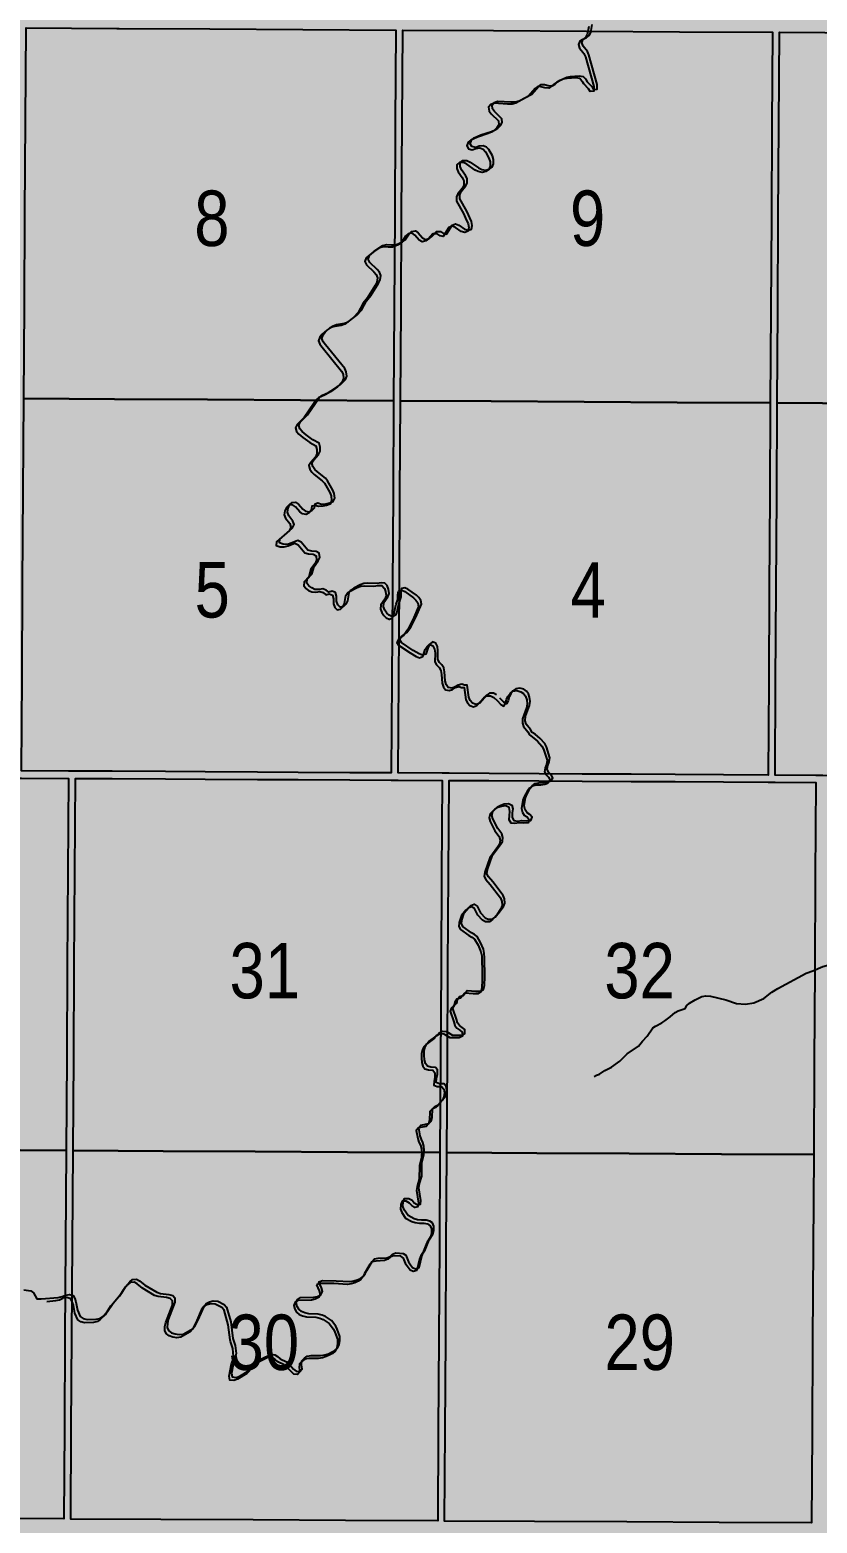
# Model space of a CAD drawing. Extents: x 403018 to 417191, y 6033193 to 6042673.
# Drawn here: x 413758.8 to 413872.7, y 6036837.3 to 6037053 of the extents above; entities that cross this region are included whole.
import ezdxf

# ---------------------------------------------------------------- set-up
doc = ezdxf.new("R2010")
doc.units = 0
doc.header["$LTSCALE"] = 5
doc.linetypes.add('DASHED2', pattern=[9.525, 6.35, -3.175])
for name, color, linetype in [('Quarters', 8, 'Continuous'), ('RoadSeg', 57, 'DASHED2'), ('T-CREEK', 160, 'Continuous'), ('T-WATER', 160, 'Continuous')]:
    doc.layers.add(name, color=color, linetype=linetype)
doc.layers.add('ROUTE-MAP-BACKGROUND-H', color=7, linetype='Continuous', true_color=0xf0ebff)
doc.styles.add('120', font='ARIALN.TTF', dxfattribs={"height": 13})

msp = doc.modelspace()

# ---------------------------------------------------------------- hatches: boundary and pattern name
at = {"layer": 'ROUTE-MAP-BACKGROUND-H'}
h = msp.add_hatch(color=256, dxfattribs=at)
h.dxf.hatch_style = 1
h.paths.add_polyline_path([(412923.423, 6037807.465), (416092.9, 6037807.465), (416092.9, 6035965.758), (412923.423, 6035965.758)])

# ---------------------------------------------------------------- linework, layer by layer
at = {"layer": 'Quarters'}
for points in [[(413771.085, 6036999.683), (413757.973, 6036999.759), (413758.058, 6037013.147), (413758.144, 6037026.534), (413758.229, 6037039.922), (413758.315, 6037053.31), (413771.422, 6037053.234), (413771.768, 6037053.232), (413784.865, 6037053.157), (413798.307, 6037053.08), (413811.75, 6037053.003), (413811.669, 6037039.615), (413811.588, 6037026.227), (413811.508, 6037012.839), (413811.427, 6036999.452), (413797.98, 6036999.529), (413784.533, 6036999.606), (413771.085, 6036999.683)], [(413865.961, 6037012.525), (413865.885, 6036999.137), (413852.438, 6036999.215), (413838.991, 6036999.293), (413825.544, 6036999.37), (413812.431, 6036999.446), (413812.512, 6037012.834), (413812.593, 6037026.222), (413812.673, 6037039.609), (413812.754, 6037052.997), (413825.862, 6037052.922), (413839.304, 6037052.845), (413852.746, 6037052.767), (413866.188, 6037052.689), (413866.113, 6037039.301), (413866.037, 6037025.913), (413865.961, 6037012.525)], [(413920.419, 6037012.21), (413920.348, 6036998.822), (413906.9, 6036998.9), (413893.451, 6036998.978), (413880.003, 6036999.056), (413866.889, 6036999.132), (413866.965, 6037012.52), (413867.041, 6037025.907), (413867.117, 6037039.295), (413867.193, 6037052.683), (413880.301, 6037052.607), (413893.745, 6037052.529), (413907.189, 6037052.451), (413920.632, 6037052.373), (413920.561, 6037038.985), (413920.49, 6037025.598), (413920.419, 6037012.21)], [(413764.441, 6036945.949), (413757.629, 6036945.988), (413757.716, 6036959.485), (413757.802, 6036972.983), (413757.887, 6036986.371), (413757.973, 6036999.759), (413771.085, 6036999.683), (413784.533, 6036999.606), (413797.98, 6036999.529), (413811.427, 6036999.452), (413811.346, 6036986.064), (413811.266, 6036972.676), (413811.184, 6036959.178), (413811.103, 6036945.681), (413805.116, 6036945.715), (413797.651, 6036945.758), (413791.781, 6036945.792), (413784.199, 6036945.835), (413778.446, 6036945.868), (413770.746, 6036945.913), (413765.445, 6036945.943), (413764.441, 6036945.949)], [(413865.657, 6036958.864), (413865.58, 6036945.367), (413859.127, 6036945.404), (413852.128, 6036945.445), (413845.792, 6036945.481), (413838.676, 6036945.522), (413832.457, 6036945.558), (413825.224, 6036945.6), (413819.456, 6036945.633), (413818.452, 6036945.639), (413812.107, 6036945.675), (413812.188, 6036959.173), (413812.27, 6036972.67), (413812.351, 6036986.058), (413812.431, 6036999.446), (413825.544, 6036999.37), (413838.991, 6036999.293), (413852.438, 6036999.215), (413865.885, 6036999.137), (413865.809, 6036985.75), (413865.733, 6036972.362), (413865.657, 6036958.864)], [(413920.134, 6036958.549), (413920.062, 6036945.052), (413913.138, 6036945.092), (413906.609, 6036945.13), (413899.803, 6036945.169), (413893.156, 6036945.207), (413886.467, 6036945.246), (413879.703, 6036945.285), (413873.467, 6036945.321), (413872.462, 6036945.327), (413866.584, 6036945.361), (413866.661, 6036958.859), (413866.737, 6036972.356), (413866.813, 6036985.744), (413866.889, 6036999.132), (413880.003, 6036999.056), (413893.451, 6036998.978), (413906.9, 6036998.9), (413920.348, 6036998.822), (413920.277, 6036985.434), (413920.206, 6036972.047), (413920.134, 6036958.549)], [(413764.179, 6036904.506), (413764.094, 6036891.118), (413750.754, 6036891.214), (413737.414, 6036891.309), (413724.073, 6036891.405), (413711.068, 6036891.498), (413711.158, 6036904.885), (413711.247, 6036918.273), (413711.337, 6036931.777), (413711.427, 6036945.281), (413716.262, 6036945.245), (413724.428, 6036945.185), (413729.714, 6036945.146), (413737.763, 6036945.086), (413743.166, 6036945.046), (413751.099, 6036944.988), (413756.618, 6036944.947), (413757.623, 6036944.939), (413764.434, 6036944.889), (413764.349, 6036931.391), (413764.263, 6036917.894), (413764.179, 6036904.506)], [(413778.104, 6036891.044), (413765.098, 6036891.113), (413765.183, 6036904.501), (413765.268, 6036917.888), (413765.353, 6036931.386), (413765.438, 6036944.884), (413770.74, 6036944.855), (413778.439, 6036944.814), (413784.192, 6036944.784), (413791.775, 6036944.743), (413797.644, 6036944.712), (413805.11, 6036944.673), (413811.096, 6036944.641), (413812.101, 6036944.635), (413818.446, 6036944.602), (413818.365, 6036931.104), (413818.285, 6036917.607), (413818.205, 6036904.219), (413818.125, 6036890.831), (413804.785, 6036890.902), (413791.444, 6036890.973), (413778.104, 6036891.044)], [(413832.134, 6036890.757), (413819.129, 6036890.826), (413819.209, 6036904.214), (413819.289, 6036917.601), (413819.369, 6036931.099), (413819.45, 6036944.596), (413825.218, 6036944.566), (413832.45, 6036944.527), (413838.67, 6036944.494), (413845.786, 6036944.456), (413852.122, 6036944.422), (413859.121, 6036944.385), (413865.574, 6036944.35), (413866.579, 6036944.345), (413872.457, 6036944.313), (413872.381, 6036930.816), (413872.305, 6036917.318), (413872.23, 6036903.931), (413872.155, 6036890.543), (413858.815, 6036890.614), (413845.475, 6036890.686), (413832.134, 6036890.757)], [(413763.84, 6036850.955), (413763.758, 6036837.902), (413750.413, 6036837.998), (413737.068, 6036838.093), (413723.723, 6036838.189), (413710.713, 6036838.282), (413710.8, 6036851.334), (413710.889, 6036864.722), (413710.979, 6036878.11), (413711.068, 6036891.498), (413724.073, 6036891.405), (413737.414, 6036891.309), (413750.754, 6036891.214), (413764.094, 6036891.118), (413764.009, 6036877.731), (413763.925, 6036864.343), (413763.84, 6036850.955)], [(413777.772, 6036837.828), (413764.762, 6036837.897), (413764.844, 6036850.95), (413764.929, 6036864.338), (413765.014, 6036877.725), (413765.098, 6036891.113), (413778.104, 6036891.044), (413791.444, 6036890.973), (413804.785, 6036890.902), (413818.125, 6036890.831), (413818.045, 6036877.444), (413817.965, 6036864.056), (413817.885, 6036850.668), (413817.807, 6036837.615), (413804.462, 6036837.686), (413791.117, 6036837.757), (413777.772, 6036837.828)], [(413831.822, 6036837.541), (413818.812, 6036837.61), (413818.89, 6036850.663), (413818.969, 6036864.051), (413819.049, 6036877.438), (413819.129, 6036890.826), (413832.134, 6036890.757), (413845.475, 6036890.686), (413858.815, 6036890.614), (413872.155, 6036890.543), (413872.08, 6036877.156), (413872.005, 6036863.768), (413871.93, 6036850.38), (413871.857, 6036837.328), (413858.512, 6036837.399), (413845.167, 6036837.47), (413831.822, 6036837.541)]]:
    msp.add_lwpolyline(points, close=True, dxfattribs=at)
at = {"layer": 'T-CREEK'}
for points in [[(413802.773, 6037001.1), (413803.771, 6037001.818), (413804.467, 6037002.528), (413804.671, 6037003.004), (413804.594, 6037003.632), (413804.387, 6037004.095), (413801.566, 6037007.546), (413801.269, 6037007.962), (413801.065, 6037008.437), (413801.236, 6037008.971), (413801.521, 6037009.357), (413802.246, 6037010.022), (413802.682, 6037010.274), (413803.161, 6037010.463), (413804.355, 6037010.65), (413804.868, 6037010.847), (413806.11, 6037011.804), (413806.781, 6037012.526), (413807.511, 6037013.896), (413808.128, 6037014.671), (413809.235, 6037016.445), (413809.468, 6037016.931), (413809.564, 6037017.529), (413809.371, 6037018.022), (413809.069, 6037018.402), (413807.992, 6037019.428), (413807.775, 6037019.911), (413807.944, 6037020.443), (413809.047, 6037021.364), (413809.894, 6037021.871), (413810.469, 6037022.002), (413811.117, 6037021.951), (413811.735, 6037021.973), (413812.718, 6037022.394), (413813.092, 6037022.707), (413813.658, 6037023.553), (413814.032, 6037023.887), (413814.589, 6037024), (413815.006, 6037023.717), (413815.597, 6037022.966), (413816.045, 6037022.736), (413816.556, 6037022.901), (413816.952, 6037023.181), (413817.611, 6037023.908), (413818.226, 6037023.884), (413818.66, 6037023.609), (413819.059, 6037023.528), (413819.888, 6037024.8), (413820.374, 6037025.013), (413820.858, 6037024.805), (413821.663, 6037024.233), (413822.191, 6037024.075), (413822.716, 6037024.25), (413822.802, 6037024.79), (413822.673, 6037025.335), (413822.021, 6037026.822), (413821.019, 6037028.618), (413820.994, 6037029.221), (413821.212, 6037029.685), (413821.842, 6037030.44), (413822.066, 6037030.904), (413822.065, 6037031.549), (413821.838, 6037032.009), (413821.267, 6037032.832), (413821.065, 6037033.303), (413821.066, 6037033.871), (413821.442, 6037034.177), (413822.025, 6037034.174), (413822.486, 6037033.928), (413823.714, 6037033.099), (413824.165, 6037032.879), (413824.72, 6037032.762), (413825.26, 6037032.888), (413825.678, 6037033.183), (413825.881, 6037033.655), (413825.878, 6037034.301), (413825.709, 6037034.816), (413825.19, 6037035.731), (413824.87, 6037036.098), (413824.398, 6037036.298), (413823.824, 6037036.205), (413823.295, 6037036.028), (413822.749, 6037036.166), (413822.512, 6037036.585), (413822.691, 6037037.113), (413823.075, 6037037.427), (413824.032, 6037037.846), (413825.595, 6037038.366), (413826.094, 6037038.583), (413826.512, 6037038.845), (413826.871, 6037039.205), (413827.123, 6037039.631), (413827.066, 6037040.187), (413826.025, 6037041.235), (413825.734, 6037041.618), (413825.67, 6037042.168), (413825.973, 6037042.548), (413826.466, 6037042.741), (413828.392, 6037042.611), (413829.066, 6037042.626), (413829.595, 6037042.765), (413831.414, 6037043.759), (413832.384, 6037044.859), (413832.779, 6037045.155), (413833.231, 6037045.122), (413833.769, 6037044.973), (413834.367, 6037044.93), (413834.769, 6037045.197), (413835.107, 6037045.509), (413835.528, 6037045.768), (413836.458, 6037046.192), (413837.018, 6037046.313), (413838.262, 6037046.395), (413838.841, 6037046.296), (413839.157, 6037045.938), (413839.416, 6037045.509), (413840.078, 6037044.831), (413840.348, 6037044.432), (413840.88, 6037044.485), (413840.871, 6037045.151), (413839.648, 6037049.435), (413839.437, 6037049.909), (413838.818, 6037050.672), (413838.661, 6037051.204), (413838.856, 6037051.685), (413839.312, 6037051.924), (413839.694, 6037052.209), (413839.925, 6037052.651), (413840.141, 6037053.806)], [(413798.777, 6036994.503), (413798.198, 6036994.999), (413797.883, 6036995.39), (413797.738, 6036995.913), (413797.95, 6036996.381), (413798.978, 6036997.41), (413800.668, 6036999.889), (413801.034, 6037000.227), (413802.011, 6037000.65), (413802.773, 6037001.1)], [(413796.629, 6036978.871), (413796.09, 6036978.701), (413795.468, 6036978.74), (413794.934, 6036978.909), (413794.975, 6036979.429), (413796.824, 6036981.08), (413797.052, 6036981.554), (413796.887, 6036982.066), (413796.264, 6036982.837), (413796.084, 6036983.362), (413796.175, 6036983.936), (413796.406, 6036984.404), (413796.746, 6036984.738), (413797.265, 6036984.781), (413797.684, 6036984.496), (413798.322, 6036983.787), (413798.709, 6036983.483), (413799.225, 6036983.402), (413799.674, 6036983.622), (413799.988, 6036984.001), (413800.083, 6036984.564), (413800.484, 6036984.693), (413801.022, 6036984.526), (413801.65, 6036984.576), (413802.204, 6036984.701), (413802.707, 6036984.892), (413802.921, 6036985.388), (413802.864, 6036986.049), (413802.663, 6036986.545), (413801.896, 6036987.901), (413801.567, 6036988.26), (413800.409, 6036989.16), (413800.062, 6036989.514), (413799.766, 6036989.929), (413799.629, 6036990.467), (413799.918, 6036990.911), (413800.599, 6036991.673), (413800.814, 6036992.143), (413800.817, 6036992.765), (413800.659, 6036993.307), (413799.775, 6036993.781), (413798.777, 6036994.503)], [(413826.313, 6036956.941), (413825.877, 6036957.193), (413825.289, 6036957.193), (413824.885, 6036956.902), (413823.879, 6036955.777), (413823.378, 6036955.579), (413822.859, 6036955.762), (413822.513, 6036956.146), (413822.294, 6036956.607), (413822.054, 6036958.38), (413821.666, 6036958.367), (413821.278, 6036958.501), (413820.787, 6036958.368), (413820.341, 6036958.112), (413819.882, 6036957.923), (413819.328, 6036958.041), (413819.035, 6036958.434), (413818.89, 6036959.002), (413818.795, 6036960.267), (413818.692, 6036960.854), (413818.424, 6036961.288), (413818.065, 6036961.635), (413817.821, 6036962.071), (413817.849, 6036963.346), (413817.754, 6036963.926), (413817.52, 6036964.413), (413817.069, 6036964.618), (413816.692, 6036964.298), (413816.421, 6036963.858), (413816.094, 6036962.84), (413815.615, 6036962.673), (413815.139, 6036962.871), (413814.244, 6036963.385), (413812.585, 6036964.503), (413812.321, 6036964.908), (413812.552, 6036965.39), (413813.321, 6036965.967), (413813.916, 6036966.757), (413814.644, 6036968.161), (413815.455, 6036970.061), (413815.376, 6036970.615), (413815.07, 6036971.011), (413814.72, 6036971.346), (413813.511, 6036972.232), (413813.045, 6036972.443), (413812.573, 6036972.309), (413812.472, 6036971.751), (413812.477, 6036971.105), (413812.14, 6036970.057), (413811.922, 6036968.928), (413811.718, 6036968.452), (413811.271, 6036968.243), (413810.813, 6036968.469), (413810.44, 6036968.786), (413810.152, 6036969.205), (413809.969, 6036969.683), (413810.008, 6036970.321), (413810.589, 6036971.133), (413810.772, 6036971.627), (413810.712, 6036972.244), (413810.505, 6036972.748), (413810.169, 6036973.117), (413809.615, 6036973.123), (413809.039, 6036973.04), (413807.727, 6036973.08), (413807.122, 6036973.035), (413806.608, 6036972.843), (413805.679, 6036972.366), (413805.242, 6036972.096), (413804.976, 6036971.687), (413804.75, 6036970.524), (413804.518, 6036970.058), (413804.195, 6036969.705), (413803.685, 6036969.629), (413803.355, 6036969.97), (413803.188, 6036970.508), (413803.18, 6036971.203), (413803.037, 6036971.755), (413802.569, 6036971.926), (413802.073, 6036971.806), (413801.703, 6036972.107), (413801.217, 6036972.264), (413800.651, 6036972.17), (413800.065, 6036972.201), (413799.599, 6036972.432), (413799.199, 6036972.724), (413798.91, 6036973.101), (413798.946, 6036973.657), (413799.626, 6036974.379), (413799.927, 6036975.511), (413800.534, 6036976.329), (413800.749, 6036976.785), (413800.694, 6036977.417), (413800.254, 6036977.676), (413799.592, 6036977.698), (413799.05, 6036977.855), (413798.069, 6036979.019), (413797.601, 6036979.242), (413796.629, 6036978.871)], [(413757.957, 6036871.014), (413758.995, 6036870.872), (413759.383, 6036870.578), (413759.86, 6036869.715), (413760.483, 6036869.692), (413762.944, 6036869.921), (413763.515, 6036870.043), (413763.992, 6036870.248), (413764.557, 6036870.337), (413765.101, 6036870.189), (413765.343, 6036869.738), (413765.518, 6036869.252), (413765.713, 6036868.085), (413766.119, 6036867.136), (413766.56, 6036866.86), (413767.122, 6036866.711), (413768.399, 6036866.751), (413768.972, 6036866.868), (413769.388, 6036867.167), (413770.073, 6036867.867), (413770.881, 6036869.085), (413772.143, 6036870.559), (413772.688, 6036871.428), (413773.312, 6036872.179), (413773.691, 6036872.505), (413774.28, 6036872.551), (413774.721, 6036872.3), (413775.493, 6036871.691), (413777.211, 6036870.652), (413777.729, 6036870.488), (413778.947, 6036870.319), (413779.505, 6036870.19), (413779.828, 6036869.838), (413779.82, 6036869.244), (413778.837, 6036866.739), (413778.726, 6036866.172), (413778.699, 6036865.535), (413778.94, 6036865.102), (413779.346, 6036864.816), (413779.853, 6036864.636), (413780.457, 6036864.54), (413781.034, 6036864.604), (413782.377, 6036865.383), (413782.701, 6036865.746), (413783.182, 6036866.669), (413784.034, 6036868.622), (413784.334, 6036869.018), (413784.807, 6036869.261), (413785.36, 6036869.402), (413786.001, 6036869.349), (413786.941, 6036868.892), (413787.287, 6036868.521), (413787.886, 6036866.369), (413788.182, 6036863.994), (413788.513, 6036862.973), (413788.652, 6036861.799), (413788.526, 6036861.225), (413788.33, 6036860.73), (413787.983, 6036858.974), (413788.096, 6036858.419), (413788.682, 6036858.349), (413789.205, 6036858.539), (413790.545, 6036859.353), (413790.904, 6036859.692), (413791.187, 6036860.106), (413791.526, 6036860.465), (413791.891, 6036860.775), (413792.326, 6036861.046), (413793.709, 6036861.699), (413794.243, 6036861.606), (413794.666, 6036861.357), (413795.027, 6036861.022), (413795.964, 6036860.585), (413796.347, 6036860.262), (413796.985, 6036859.568), (413797.353, 6036859.272), (413797.879, 6036859.206), (413798.197, 6036859.581), (413798.115, 6036860.173), (413798.176, 6036860.729), (413798.53, 6036861.116), (413798.93, 6036861.423), (413799.503, 6036861.51), (413800.886, 6036861.505), (413801.492, 6036861.623), (413802.002, 6036861.777), (413802.474, 6036861.999), (413802.926, 6036862.242), (413803.323, 6036862.562), (413803.542, 6036863.042), (413803.666, 6036863.66), (413803.653, 6036864.283), (413803.294, 6036865.316), (413803.078, 6036865.76), (413802.437, 6036866.559), (413802.044, 6036866.873), (413801.587, 6036867.137), (413801.088, 6036867.335), (413800.514, 6036867.48), (413799.171, 6036867.538), (413798.584, 6036867.661), (413798.116, 6036867.884), (413797.741, 6036868.208), (413797.474, 6036868.623), (413797.334, 6036869.146), (413797.547, 6036869.627), (413797.958, 6036869.904), (413799.917, 6036869.939), (413800.448, 6036870.059), (413800.913, 6036870.301), (413801.151, 6036870.752), (413801.019, 6036871.298), (413800.624, 6036872.162), (413801.137, 6036872.332), (413803.121, 6036872.315), (413805.088, 6036872.203), (413805.664, 6036872.29), (413806.186, 6036872.45), (413806.652, 6036872.649), (413807.053, 6036872.916), (413807.337, 6036873.311), (413807.566, 6036873.786), (413808.335, 6036875.082), (413808.655, 6036875.471), (413809.218, 6036875.58), (413810.455, 6036875.639), (413810.921, 6036875.835), (413811.295, 6036876.143), (413811.772, 6036876.346), (413812.794, 6036876.279), (413813.185, 6036875.994), (413813.607, 6036875.041), (413813.852, 6036874.619), (413814.158, 6036874.249), (413814.612, 6036874.04), (413815.106, 6036874.221), (413815.504, 6036875.857), (413815.72, 6036876.345), (413815.986, 6036876.766), (413816.594, 6036878.208), (413817.117, 6036879.041), (413817.259, 6036879.56), (413817.27, 6036880.208), (413817.075, 6036880.664), (413816.682, 6036880.927), (413816.149, 6036881.051), (413815.505, 6036881.05), (413814.904, 6036881.126), (413814.391, 6036881.278), (413813.518, 6036881.764), (413812.947, 6036882.568), (413812.786, 6036883.078), (413812.804, 6036883.74), (413813.011, 6036884.196), (413813.619, 6036884.216), (413814.092, 6036883.947), (413814.415, 6036883.585), (413814.836, 6036883.32), (413815.297, 6036883.383), (413815.371, 6036883.933), (413815.103, 6036885.76), (413815.187, 6036886.354), (413815.495, 6036887.413), (413815.528, 6036889.376), (413815.797, 6036890.511), (413815.853, 6036891.115), (413815.821, 6036891.769), (413815.674, 6036892.295), (413815.443, 6036892.744), (413815.279, 6036893.26), (413815.065, 6036894.399), (413815.365, 6036894.78), (413816.518, 6036895.013), (413816.838, 6036895.36), (413816.986, 6036895.893), (413817.038, 6036897.171), (413817.372, 6036897.515), (413817.856, 6036897.718), (413818.85, 6036898.78), (413819.036, 6036899.26), (413819.146, 6036899.825), (413819.036, 6036900.396), (413818.73, 6036900.758), (413818.082, 6036900.787), (413817.596, 6036900.97), (413817.646, 6036901.566), (413817.768, 6036902.105), (413817.76, 6036902.767), (413817.474, 6036903.133), (413816.828, 6036903.16), (413816.337, 6036903.341), (413816.027, 6036903.703), (413815.901, 6036904.252), (413815.834, 6036904.885), (413815.842, 6036905.562), (413815.984, 6036906.118), (413816.227, 6036906.542), (413816.539, 6036906.899), (413817.73, 6036907.754), (413818.02, 6036908.125), (413818.477, 6036908.37), (413819.081, 6036908.322), (413819.953, 6036907.812), (413821.294, 6036907.818), (413821.742, 6036908.037), (413821.729, 6036908.601), (413821.364, 6036908.915), (413820.953, 6036909.178), (413820.655, 6036909.561), (413820.515, 6036910.115), (413819.992, 6036911.651), (413820.185, 6036912.122), (413820.554, 6036912.424), (413820.676, 6036912.957), (413820.945, 6036913.376), (413821.478, 6036913.524), (413822.083, 6036914.262), (413823.324, 6036914.14), (413823.986, 6036914.163), (413824.431, 6036914.414), (413824.561, 6036914.951), (413824.615, 6036916.231), (413824.577, 6036918.971), (413824.544, 6036919.636), (413824.436, 6036920.207), (413824.017, 6036921.17), (413823.512, 6036922.04), (413823.146, 6036922.346), (413822.684, 6036922.581), (413821.495, 6036923.429), (413821.226, 6036923.862), (413821.312, 6036924.429), (413821.653, 6036925.468), (413822.244, 6036926.21), (413822.601, 6036926.53), (413823.099, 6036926.701), (413823.529, 6036926.446), (413824.01, 6036925.492), (413824.653, 6036924.771), (413825.104, 6036924.532), (413825.695, 6036924.563), (413826.122, 6036924.853), (413826.764, 6036925.598), (413827.339, 6036926.394), (413827.518, 6036926.875), (413827.457, 6036927.496), (413827.247, 6036927.994), (413825.785, 6036929.929), (413825.141, 6036930.65), (413824.926, 6036931.097), (413824.987, 6036931.716), (413825.708, 6036933.802), (413826.897, 6036935.351), (413827.15, 6036935.767), (413827.238, 6036936.346), (413827.07, 6036936.868), (413826.476, 6036937.675), (413825.773, 6036939.031), (413825.637, 6036939.573), (413825.775, 6036940.112), (413826.464, 6036940.783), (413826.915, 6036941.024), (413827.429, 6036941.208), (413828.054, 6036941.268), (413828.512, 6036941.029), (413828.644, 6036940.485), (413828.559, 6036939.902), (413828.552, 6036939.241), (413828.797, 6036938.794), (413829.355, 6036938.732), (413829.966, 6036938.81), (413830.62, 6036938.782), (413831.268, 6036938.82), (413831.441, 6036939.278), (413831.126, 6036939.673), (413830.72, 6036939.94), (413830.437, 6036940.333), (413830.315, 6036940.907), (413830.51, 6036942.085), (413830.687, 6036942.56), (413831.177, 6036943.465), (413831.459, 6036943.838), (413831.875, 6036944.133), (413832.434, 6036944.269), (413833.119, 6036944.276), (413833.708, 6036944.363), (413834.196, 6036944.568), (413834.447, 6036944.99), (413834.203, 6036945.417), (413833.875, 6036945.764), (413833.624, 6036946.199), (413833.74, 6036946.76), (413833.933, 6036947.262), (413834.02, 6036947.86), (413833.515, 6036949.446), (413833.28, 6036949.915), (413832.624, 6036950.642), (413831.879, 6036951.258), (413831.469, 6036951.525), (413831.224, 6036951.966), (413830.615, 6036952.747), (413830.474, 6036953.225), (413830.493, 6036953.863), (413831.055, 6036955.429), (413831.155, 6036956.001), (413831.094, 6036956.61), (413830.913, 6036957.102), (413830.637, 6036957.491), (413830.24, 6036957.771), (413829.684, 6036957.92), (413829.079, 6036957.831), (413828.689, 6036957.523), (413828.4, 6036957.117), (413828.155, 6036956.666), (413828.009, 6036956.105), (413827.776, 6036955.671), (413827.344, 6036955.9), (413826.798, 6036956.493)], [(413866.982, 6036914.547), (413871.057, 6036916.739), (413872.045, 6036917.096), (413873.475, 6036917.709), (413874.032, 6036917.839), (413875.534, 6036918.332)], [(413840.441, 6036901.812), (413840.769, 6036902.011), (413841.177, 6036902.164), (413841.985, 6036902.704), (413842.915, 6036903.168), (413844.147, 6036904.047), (413845.201, 6036905.098), (413846.831, 6036906.227), (413847.411, 6036906.941), (413848.087, 6036907.65), (413848.883, 6036908.84), (413849.286, 6036909.113), (413850.211, 6036909.568), (413850.638, 6036909.855), (413851.409, 6036910.431), (413852.138, 6036911.083), (413852.561, 6036911.333), (413853.573, 6036911.664), (413853.833, 6036912.08), (413854.207, 6036912.408), (413855.019, 6036912.919), (413855.998, 6036913.361), (413856.586, 6036913.482), (413857.219, 6036913.453), (413859.47, 6036912.911), (413860.993, 6036912.374), (413862.28, 6036912.276), (413863.491, 6036912.489), (413864.929, 6036913.087), (413866.116, 6036913.989), (413866.982, 6036914.547)]]:
    msp.add_lwpolyline(points, dxfattribs=at)
at = {"layer": 'T-WATER', "linetype": 'Continuous', "flags": 128}
for points in [[(413839.637, 6037053.512), (413839.458, 6037052.546), (413839.423, 6037052.356), (413839.193, 6037051.914), (413838.81, 6037051.628), (413838.797, 6037051.621), (413838.354, 6037051.389), (413838.16, 6037050.907), (413838.318, 6037050.375), (413838.788, 6037049.796), (413838.937, 6037049.612), (413839.149, 6037049.138), (413840.376, 6037044.854), (413840.386, 6037044.188), (413839.854, 6037044.134), (413839.584, 6037044.532), (413838.92, 6037045.211), (413838.767, 6037045.463), (413838.661, 6037045.639), (413838.346, 6037045.997), (413837.765, 6037046.095), (413836.522, 6037046.011), (413835.961, 6037045.89), (413835.031, 6037045.464), (413834.61, 6037045.205), (413834.272, 6037044.893), (413833.87, 6037044.625), (413833.273, 6037044.669), (413832.737, 6037044.817), (413832.285, 6037044.85), (413831.886, 6037044.552), (413830.916, 6037043.451), (413829.101, 6037042.456), (413828.572, 6037042.317), (413827.895, 6037042.3), (413825.968, 6037042.427), (413825.474, 6037042.235), (413825.171, 6037041.854), (413825.236, 6037041.304), (413825.527, 6037040.921), (413826.574, 6037039.875), (413826.627, 6037039.318), (413826.376, 6037038.891), (413826.017, 6037038.53), (413825.599, 6037038.267), (413825.1, 6037038.051), (413823.537, 6037037.528), (413822.58, 6037037.108), (413822.196, 6037036.794), (413822.017, 6037036.265), (413822.254, 6037035.846), (413822.801, 6037035.709), (413823.331, 6037035.886), (413823.904, 6037035.979), (413824.377, 6037035.78), (413824.698, 6037035.413), (413825.218, 6037034.499), (413825.387, 6037033.983), (413825.391, 6037033.337), (413825.188, 6037032.865), (413824.77, 6037032.57), (413824.23, 6037032.443), (413823.674, 6037032.559), (413823.223, 6037032.778), (413821.994, 6037033.607), (413821.533, 6037033.852), (413820.949, 6037033.855), (413820.573, 6037033.548), (413820.573, 6037032.98), (413820.776, 6037032.509), (413821.348, 6037031.686), (413821.575, 6037031.227), (413821.576, 6037030.581), (413821.353, 6037030.116), (413820.723, 6037029.361), (413820.506, 6037028.896), (413820.531, 6037028.293), (413821.536, 6037026.497), (413821.824, 6037025.841), (413822.189, 6037025.01), (413822.319, 6037024.465), (413822.234, 6037023.925), (413821.708, 6037023.749), (413821.18, 6037023.906), (413820.374, 6037024.478), (413819.889, 6037024.685), (413819.404, 6037024.472), (413818.575, 6037023.198), (413818.176, 6037023.279), (413817.742, 6037023.554)], [(413817.742, 6037023.554), (413817.126, 6037023.577), (413816.468, 6037022.85), (413816.072, 6037022.569), (413815.561, 6037022.404), (413815.112, 6037022.633), (413814.52, 6037023.383), (413814.103, 6037023.666), (413813.545, 6037023.553), (413813.173, 6037023.218), (413812.607, 6037022.371), (413812.234, 6037022.058), (413812.084, 6037021.994), (413811.25, 6037021.636), (413811.077, 6037021.63), (413810.634, 6037021.614), (413809.986, 6037021.664), (413809.409, 6037021.533), (413808.563, 6037021.025), (413807.461, 6037020.103), (413807.293, 6037019.571), (413807.51, 6037019.088), (413808.59, 6037018.062), (413808.893, 6037017.683), (413809.086, 6037017.19), (413808.992, 6037016.592), (413808.759, 6037016.105), (413807.654, 6037014.329), (413807.038, 6037013.554), (413806.299, 6037012.178), (413805.631, 6037011.456), (413804.385, 6037010.495), (413803.871, 6037010.298), (413802.677, 6037010.109), (413802.202, 6037009.922), (413801.762, 6037009.666), (413801.037, 6037009.001), (413800.752, 6037008.614), (413800.585, 6037008.083), (413800.79, 6037007.607), (413801.085, 6037007.19), (413803.914, 6037003.742), (413804.121, 6037003.279), (413804.198, 6037002.651), (413803.996, 6037002.174), (413803.299, 6037001.463), (413802.301, 6037000.744), (413801.538, 6037000.293), (413800.561, 6036999.869), (413800.195, 6036999.53), (413799.94, 6036999.155), (413798.511, 6036997.049), (413797.483, 6036996.019), (413797.272, 6036995.551), (413797.418, 6036995.027), (413797.732, 6036994.635), (413798.313, 6036994.14), (413799.312, 6036993.419), (413800.199, 6036992.946), (413800.356, 6036992.403), (413800.354, 6036991.782), (413800.138, 6036991.311), (413799.458, 6036990.547), (413799.169, 6036990.102), (413799.307, 6036989.565), (413799.604, 6036989.149), (413799.951, 6036988.796), (413801.111, 6036987.897), (413801.444, 6036987.542), (413802.206, 6036986.183), (413802.408, 6036985.689), (413802.464, 6036985.024), (413802.251, 6036984.527), (413801.748, 6036984.336), (413801.193, 6036984.211), (413800.572, 6036984.159), (413800.035, 6036984.33), (413799.627, 6036984.197), (413799.533, 6036983.633), (413799.219, 6036983.254), (413798.769, 6036983.036), (413798.253, 6036983.117), (413797.866, 6036983.42), (413797.23, 6036984.127), (413796.811, 6036984.412), (413796.291, 6036984.369), (413795.952, 6036984.034), (413795.721, 6036983.566), (413795.631, 6036982.992), (413795.81, 6036982.465), (413796.429, 6036981.693)], [(413796.429, 6036981.693), (413796.594, 6036981.182), (413796.367, 6036980.707), (413794.518, 6036979.053), (413794.477, 6036978.533), (413795.012, 6036978.365), (413795.635, 6036978.326), (413796.174, 6036978.497), (413797.146, 6036978.869), (413797.616, 6036978.648), (413798.605, 6036977.483), (413799.145, 6036977.324), (413799.806, 6036977.302), (413800.247, 6036977.043), (413800.305, 6036976.414), (413800.088, 6036975.955), (413799.474, 6036975.136), (413799.174, 6036974.003), (413798.493, 6036973.28), (413798.459, 6036972.724), (413798.731, 6036972.369), (413798.748, 6036972.346), (413799.149, 6036972.055), (413799.616, 6036971.825), (413800.202, 6036971.794), (413800.768, 6036971.89), (413801.255, 6036971.733), (413801.626, 6036971.432), (413802.122, 6036971.553), (413802.591, 6036971.382), (413802.739, 6036970.832), (413802.747, 6036970.134), (413802.919, 6036969.601), (413803.251, 6036969.261), (413803.761, 6036969.338), (413804.084, 6036969.691), (413804.311, 6036970.153), (413804.533, 6036971.317), (413804.798, 6036971.726), (413805.236, 6036971.997), (413805.895, 6036972.337), (413806.164, 6036972.475), (413806.678, 6036972.668), (413807.285, 6036972.714), (413808.598, 6036972.675), (413809.174, 6036972.759), (413809.729, 6036972.754), (413810.066, 6036972.385), (413810.094, 6036972.318), (413810.274, 6036971.882), (413810.336, 6036971.265), (413810.154, 6036970.772), (413809.574, 6036969.958), (413809.535, 6036969.32), (413809.718, 6036968.842), (413810.007, 6036968.423), (413810.38, 6036968.106), (413810.807, 6036967.897), (413810.839, 6036967.881), (413811.286, 6036968.09), (413811.489, 6036968.566), (413811.706, 6036969.696), (413811.822, 6036970.058), (413812.042, 6036970.745), (413812.036, 6036971.391), (413812.136, 6036971.949), (413812.608, 6036972.084), (413813.076, 6036971.873), (413814.286, 6036970.988), (413814.637, 6036970.653), (413814.944, 6036970.258), (413815.024, 6036969.704), (413814.214, 6036967.802), (413813.486, 6036966.396), (413812.892, 6036965.605), (413812.122, 6036965.027), (413811.891, 6036964.544), (413812.157, 6036964.139), (413813.818, 6036963.023), (413814.714, 6036962.509), (413815.191, 6036962.313), (413815.671, 6036962.48), (413815.996, 6036963.498), (413816.267, 6036963.939), (413816.644, 6036964.26), (413817.095, 6036964.055), (413817.33, 6036963.567), (413817.425, 6036962.988), (413817.398, 6036961.712), (413817.649, 6036961.279), (413818.007, 6036960.932)], [(413818.007, 6036960.932), (413818.276, 6036960.498), (413818.377, 6036959.91), (413818.475, 6036958.645), (413818.621, 6036958.077), (413818.913, 6036957.684), (413819.466, 6036957.567), (413819.928, 6036957.756), (413820.373, 6036958.013), (413820.862, 6036958.145), (413821.249, 6036958.01), (413821.635, 6036958.021), (413821.876, 6036956.249), (413822.098, 6036955.787), (413822.443, 6036955.403), (413822.963, 6036955.222), (413823.464, 6036955.421), (413824.47, 6036956.547), (413824.875, 6036956.838), (413825.463, 6036956.839), (413825.899, 6036956.587), (413826.386, 6036956.141), (413826.929, 6036955.547), (413827.365, 6036955.318), (413827.596, 6036955.753), (413827.74, 6036956.314), (413827.984, 6036956.765), (413828.273, 6036957.172), (413828.664, 6036957.479), (413829.269, 6036957.569), (413829.825, 6036957.421), (413830.221, 6036957.142), (413830.498, 6036956.752), (413830.681, 6036956.26), (413830.742, 6036955.651), (413830.642, 6036955.079), (413830.085, 6036953.512), (413830.066, 6036952.873), (413830.206, 6036952.395), (413830.816, 6036951.614), (413831.062, 6036951.172), (413831.473, 6036950.907), (413832.219, 6036950.291), (413832.876, 6036949.565), (413833.111, 6036949.096), (413833.618, 6036947.51), (413833.532, 6036946.911), (413833.34, 6036946.409), (413833.224, 6036945.847), (413833.476, 6036945.412), (413833.68, 6036945.197), (413833.805, 6036945.068), (413834.044, 6036944.638), (413833.678, 6036944.166)], [(413833.678, 6036944.166), (413833.31, 6036944.01), (413832.72, 6036943.923), (413832.034, 6036943.915), (413831.476, 6036943.778), (413831.059, 6036943.484), (413830.778, 6036943.11), (413830.29, 6036942.205), (413830.112, 6036941.728), (413829.92, 6036940.55), (413830.043, 6036939.976), (413830.326, 6036939.584), (413830.733, 6036939.316), (413831.048, 6036938.922), (413830.873, 6036938.463), (413830.226, 6036938.424), (413829.572, 6036938.452), (413828.963, 6036938.373), (413828.404, 6036938.434), (413828.158, 6036938.882), (413828.162, 6036939.543), (413828.249, 6036940.127), (413828.116, 6036940.671), (413827.657, 6036940.91), (413827.031, 6036940.848), (413826.518, 6036940.664), (413826.065, 6036940.423), (413825.378, 6036939.75), (413825.241, 6036939.211), (413825.378, 6036938.668), (413826.083, 6036937.313), (413826.678, 6036936.506), (413826.844, 6036935.984), (413826.761, 6036935.405), (413826.508, 6036934.988), (413825.32, 6036933.437), (413824.6, 6036931.349), (413824.536, 6036930.73), (413824.752, 6036930.282), (413825.397, 6036929.562), (413826.862, 6036927.627), (413827.072, 6036927.13), (413827.133, 6036926.509), (413826.954, 6036926.026), (413826.38, 6036925.229), (413825.739, 6036924.484), (413825.312, 6036924.192), (413824.721, 6036924.162), (413824.268, 6036924.399), (413823.623, 6036925.119), (413823.141, 6036926.073), (413822.71, 6036926.328), (413822.212, 6036926.156), (413821.856, 6036925.836), (413821.265, 6036925.093), (413820.926, 6036924.053), (413820.84, 6036923.486), (413821.11, 6036923.053), (413822.3, 6036922.206), (413822.763, 6036921.971), (413823.128, 6036921.665), (413823.637, 6036920.797), (413824.056, 6036919.834), (413824.165, 6036919.263), (413824.199, 6036918.597), (413824.22, 6036917.198), (413824.241, 6036915.856), (413824.188, 6036914.575), (413824.059, 6036914.038), (413823.614, 6036913.786), (413822.952, 6036913.762), (413821.71, 6036913.884), (413821.105, 6036913.144), (413820.572, 6036912.996), (413820.303, 6036912.577), (413820.182, 6036912.044), (413819.813, 6036911.741), (413819.621, 6036911.269), (413820.145, 6036909.733), (413820.286, 6036909.179), (413820.584, 6036908.796), (413820.996, 6036908.533), (413821.361, 6036908.219), (413821.374, 6036907.656), (413820.927, 6036907.436), (413819.585, 6036907.428), (413818.862, 6036907.85), (413818.712, 6036907.938), (413818.107, 6036907.985), (413817.858, 6036907.851), (413817.65, 6036907.739)], [(413817.65, 6036907.739), (413817.361, 6036907.368), (413816.171, 6036906.512), (413815.859, 6036906.154), (413815.616, 6036905.729), (413815.474, 6036905.173), (413815.466, 6036904.496), (413815.535, 6036903.863), (413815.66, 6036903.313), (413815.97, 6036902.951), (413816.462, 6036902.771), (413817.109, 6036902.744), (413817.395, 6036902.378), (413817.403, 6036901.716), (413817.281, 6036901.176), (413817.232, 6036900.58), (413817.719, 6036900.398), (413817.82, 6036900.393), (413818.367, 6036900.369), (413818.673, 6036900.007), (413818.784, 6036899.436), (413818.675, 6036898.871), (413818.489, 6036898.391), (413817.806, 6036897.66), (413817.495, 6036897.327), (413817.011, 6036897.123), (413816.677, 6036896.779), (413816.626, 6036895.501), (413816.479, 6036894.967), (413816.161, 6036894.62), (413815.009, 6036894.387), (413814.708, 6036894.005), (413814.921, 6036892.864), (413815.085, 6036892.348), (413815.318, 6036891.9), (413815.465, 6036891.373), (413815.497, 6036890.719), (413815.472, 6036890.447), (413815.442, 6036890.114), (413815.173, 6036888.979), (413815.143, 6036887.015), (413814.835, 6036885.955), (413814.752, 6036885.36), (413815.022, 6036883.533), (413814.949, 6036882.982), (413814.487, 6036882.919), (413814.066, 6036883.184), (413813.742, 6036883.546), (413813.269, 6036883.815), (413812.661, 6036883.794), (413812.454, 6036883.337), (413812.436, 6036882.675), (413812.598, 6036882.165), (413813.17, 6036881.361), (413814.044, 6036880.876), (413814.558, 6036880.724), (413815.159, 6036880.649), (413815.803, 6036880.651), (413816.336, 6036880.527), (413816.73, 6036880.264), (413816.925, 6036879.808), (413816.915, 6036879.16), (413816.773, 6036878.64), (413816.251, 6036877.806), (413815.644, 6036876.363), (413815.379, 6036875.942), (413815.163, 6036875.453), (413814.771, 6036873.818), (413814.278, 6036873.637), (413813.823, 6036873.846), (413813.517, 6036874.216), (413813.272, 6036874.637), (413812.849, 6036875.59), (413812.458, 6036875.876), (413811.437, 6036875.942), (413810.959, 6036875.738), (413810.585, 6036875.43), (413810.12, 6036875.234), (413808.874, 6036875.17), (413808.311, 6036875.06), (413807.991, 6036874.67), (413807.223, 6036873.374), (413806.995, 6036872.898), (413806.71, 6036872.503), (413806.309, 6036872.235), (413805.844, 6036872.035), (413805.321, 6036871.874), (413804.745, 6036871.787), (413802.777, 6036871.898), (413800.792, 6036871.913), (413800.28, 6036871.742)], [(413773.923, 6036872.106), (413773.333, 6036872.059), (413772.955, 6036871.733), (413772.331, 6036870.981), (413771.787, 6036870.11), (413770.526, 6036868.634), (413769.718, 6036867.415), (413769.034, 6036866.714), (413768.618, 6036866.414), (413768.044, 6036866.297), (413766.767, 6036866.256), (413766.204, 6036866.405), (413765.763, 6036866.68), (413765.355, 6036867.629), (413765.16, 6036868.796), (413764.984, 6036869.283), (413764.741, 6036869.733), (413764.606, 6036869.77), (413764.196, 6036869.881), (413763.602, 6036869.779)], [(413800.28, 6036871.742), (413800.676, 6036870.878), (413800.808, 6036870.332), (413800.57, 6036869.88), (413800.106, 6036869.638), (413799.574, 6036869.517), (413797.614, 6036869.48), (413797.203, 6036869.202), (413796.991, 6036868.722), (413797.131, 6036868.198), (413797.399, 6036867.783), (413797.774, 6036867.459), (413798.243, 6036867.237), (413798.83, 6036867.114), (413800.174, 6036867.057), (413800.748, 6036866.913), (413801.247, 6036866.716), (413801.705, 6036866.452), (413802.099, 6036866.138), (413802.741, 6036865.339), (413802.957, 6036864.895), (413803.317, 6036863.862), (413803.32, 6036863.711), (413803.331, 6036863.239), (413803.207, 6036862.62), (413802.989, 6036862.14), (413802.592, 6036861.82), (413802.14, 6036861.575), (413801.668, 6036861.353), (413801.158, 6036861.198), (413800.552, 6036861.08), (413799.168, 6036861.083), (413798.595, 6036860.996), (413798.195, 6036860.688), (413797.841, 6036860.301), (413797.781, 6036859.745), (413797.864, 6036859.152), (413797.546, 6036858.777), (413797.019, 6036858.842), (413796.65, 6036859.138), (413796.012, 6036859.832), (413795.628, 6036860.154), (413794.691, 6036860.59), (413794.329, 6036860.926), (413793.905, 6036861.175), (413793.371, 6036861.267), (413791.988, 6036860.612), (413791.553, 6036860.341), (413791.189, 6036860.03), (413790.917, 6036859.743), (413790.849, 6036859.671), (413790.567, 6036859.256), (413790.208, 6036858.917), (413788.868, 6036858.101), (413788.345, 6036857.911), (413787.758, 6036857.98), (413787.645, 6036858.535), (413787.99, 6036860.293), (413788.186, 6036860.788), (413788.312, 6036861.363), (413788.172, 6036862.537), (413787.84, 6036863.557), (413787.812, 6036863.778), (413787.54, 6036865.934), (413786.939, 6036868.086), (413786.593, 6036868.457), (413785.652, 6036868.913), (413785.011, 6036868.966), (413784.457, 6036868.824), (413783.985, 6036868.58), (413783.684, 6036868.184), (413782.834, 6036866.229), (413782.354, 6036865.305), (413782.03, 6036864.941), (413780.688, 6036864.161), (413780.11, 6036864.096), (413779.506, 6036864.192), (413778.998, 6036864.371), (413778.591, 6036864.657), (413778.35, 6036865.09), (413778.377, 6036865.727), (413778.487, 6036866.295), (413779.468, 6036868.802), (413779.475, 6036869.396), (413779.152, 6036869.749), (413778.593, 6036869.877), (413777.376, 6036870.044), (413776.858, 6036870.208), (413775.137, 6036871.246), (413774.365, 6036871.855), (413773.923, 6036872.106)], [(413761.299, 6036869.342), (413762.584, 6036869.463), (413763.155, 6036869.586), (413763.602, 6036869.779)]]:
    msp.add_lwpolyline(points, dxfattribs=at)

# ---------------------------------------------------------------- texts
at = {"layer": 'RoadSeg', "style": '120'}
for s, height, p in [('8', 8.004, (413782.615, 6037021.806)), ('9', 8.004, (413836.929, 6037021.815)), ('5', 8.004, (413782.662, 6036968.13)), ('4', 8.004, (413837.024, 6036968.095)), ('31', 8.0041, (413787.718, 6036913.117)), ('32', 8.0041, (413841.897, 6036913.117)), ('30', 8.0041, (413787.577, 6036859.425)), ('29', 8.0041, (413841.909, 6036859.434))]:
    msp.add_text(s, height=height, dxfattribs=at).set_placement(p)

doc.saveas('drawing.dxf')
